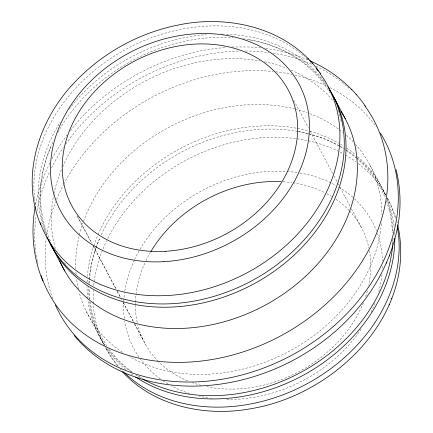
<?xml version="1.0" encoding="UTF-8"?>
<svg xmlns="http://www.w3.org/2000/svg" width="433" height="433" viewBox="0 0 433 433"><rect width="100%" height="100%" fill="white"/><g stroke="black" fill="none" stroke-linecap="round" stroke-linejoin="round"><path stroke-width="0.32" stroke-dasharray="2.17 1.62" d="M89.279 283.296L89.436 280.357M392.325 245.138L392.601 239.584M89.485 279.74L90.535 269.954L91.688 263.562L95.888 248.288M35.636 204.398L37.66 195.229L42.115 180.88L45.07 173.319L49.914 162.808M96.094 247.665L99.281 239.162L99.054 239.703M50.282 147.978L50.509 147.436L46.012 159.831L42.916 171.841L40.994 184.301L40.388 196.495L41.086 208.468L43.067 220.116L46.369 231.471L50.607 241.582M51.96 158.754L59.575 145.694L67.212 134.712M70.357 130.587L79.228 119.984L85.052 113.776C116.369 81.756 157.498 59.51 201.41 50.726L209.799 49.232L226.064 47.327M232.126 46.986L250.128 46.964L260.579 47.809M265.748 48.393L273.845 49.698C285.482 51.879 296.946 55.148 307.82 59.862M298.629 131.562L298.234 131.486L308.415 133.765M249.857 39.836L249.462 39.76L262.203 42.688L274.176 46.667L285.607 51.754L296.237 57.86L306.093 65.02L314.748 72.901L322.553 81.821L329.226 91.509M309.054 133.927L322.942 138.392L328.826 140.833L338.763 145.851M143.166 378.945L138.371 376.115M340.262 146.69L342.893 148.297M346.01 150.278L356.262 157.964M132.271 372.012L124.742 366.139L120.309 362.102L116.136 357.847L109.105 349.35M356.77 158.402L363.514 164.627L367.649 169.087L374.718 178.179L380.807 188.225L385.43 198.303M64.42 262.766L65.724 264.254M120.255 369.289L121.126 370.285M117.294 365.728L111.032 357.084L105.603 347.764M106.848 346.14L99.655 333.892L95.141 323.191L91.872 311.971L90.14 302.164M329.15 91.395L331.402 95.363M369.717 164.713L381.04 186.006M382.777 189.286L385.89 195.131M293.79 100.359L308.356 127.757M310.255 131.329L332.744 173.622M334.011 176.004L337.81 183.148M338.124 183.744L338.758 184.934M340.024 187.321L350.162 206.379M351.428 208.76L361.56 227.823M77.085 215.677L91.655 243.075M93.236 246.052L116.039 288.935M117.305 291.317L121.105 298.467M121.424 299.062L122.057 300.253M123.324 302.635L134.409 323.483M134.723 324.079L143.588 340.755M77.631 216.722L91.563 242.929M93.463 246.501L115.947 288.789M117.213 291.171L120.385 297.13M123.232 302.488L134.317 323.337M134.636 323.933L145.721 344.776M86.356 311.527L104.05 344.836M395.578 217.16L391.026 205.366L387.134 197.475A159.582 127.113 -28 0 1 395.697 219.563M386.507 201.248L389.251 210.01M337.962 110.144L338.833 112.612M396.872 221.609L397.24 222.876M339.201 113.874L340.49 118.29M389.218 209.875L391.556 221.566L392.542 232.792M340.749 119.443L341.523 122.799M89.799 299.517L89.166 288.216M349.463 210.866A122.756 97.782 -28 0 1 368.911 248.012M369.43 250.604A122.756 97.782 -28 0 1 368.71 285.379M367.395 290.808A122.756 97.782 -28 0 1 365.571 296.827M363.363 302.808A122.756 97.782 -28 0 1 205.567 386.425M201.226 385.386A122.756 97.782 -28 0 1 192.214 382.61M187.592 380.824A122.756 97.782 -28 0 1 158.792 361.869M158.321 361.398A122.756 97.782 -28 0 1 137.797 324.837M137.207 322.271A122.756 97.782 -28 0 1 135.388 305.032M135.388 303.847A122.756 97.782 -28 0 1 135.41 302.656M135.426 302.061A122.756 97.782 -28 0 1 135.859 295.474M135.989 294.272A122.756 97.782 -28 0 1 145.131 262.463M145.964 260.704A122.756 97.782 -28 0 1 150.289 252.58M283.187 181.757A122.756 97.782 -28 0 1 291.701 182.607M292.989 182.791A122.756 97.782 -28 0 1 325.259 192.847M326.872 193.686A122.756 97.782 -28 0 1 331.57 196.365M336.051 199.288A122.756 97.782 -28 0 1 349.009 210.384M355.401 144.216A159.582 127.113 -28 0 1 381.727 214.405M381.338 223.715A159.582 127.113 -28 0 1 287.81 351.98A159.582 127.113 -28 0 1 129.37 356.646M122.512 352.386A159.582 127.113 -28 0 1 79.217 292.394M78.427 289.168A159.582 127.113 -28 0 1 76.56 278.63M76.046 273.661A159.582 127.113 -28 0 1 75.916 271.837M75.764 268.779A159.582 127.113 -28 0 1 82.914 223.206M83.58 221.339A159.582 127.113 -28 0 1 294.694 108.959M295.338 109.121A159.582 127.113 -28 0 1 307.241 112.721M309.676 113.608A159.582 127.113 -28 0 1 338.433 128.958M339.423 129.684A159.582 127.113 -28 0 1 342.806 132.298M346.368 135.296A159.582 127.113 -28 0 1 353.599 142.257M354.4 198.752A135.031 107.557 -28 0 1 376.569 231.19M377.441 233.544A135.031 107.557 -28 0 1 382.528 261.002M382.55 266.219A135.031 107.557 -28 0 1 382.42 269.499M381.982 274.782A135.031 107.557 -28 0 1 378.794 291.517M374.913 303.252A135.031 107.557 -28 0 1 370.588 313.086M361.138 329.318A135.031 107.557 -28 0 1 225.117 399.442M211.58 398.398A135.031 107.557 -28 0 1 210.314 398.23M207.797 397.857A135.031 107.557 -28 0 1 199.142 396.168M189.6 393.527A135.031 107.557 -28 0 1 171.354 385.771M167.901 383.817A135.031 107.557 -28 0 1 163.458 381.024M160.253 378.794A135.031 107.557 -28 0 1 140.427 359.146M138.971 357.101A135.031 107.557 -28 0 1 124.731 321.145M124.374 318.612A135.031 107.557 -28 0 1 123.708 302.429M123.773 301.119A135.031 107.557 -28 0 1 124.531 293.19M124.818 291.198A135.031 107.557 -28 0 1 134.106 260.693M134.641 259.54A135.031 107.557 -28 0 1 139.047 250.999M140.011 249.311A135.031 107.557 -28 0 1 286.603 171.436M287.252 171.484A135.031 107.557 -28 0 1 297.455 172.615M299.961 173.021A135.031 107.557 -28 0 1 336.003 185.481M338.855 187.137A135.031 107.557 -28 0 1 352.976 197.47M357.69 156.589A159.582 127.113 -28 0 1 385.949 196.777M387.091 199.867A159.582 127.113 -28 0 1 392.975 231.395M393.018 238.172A159.582 127.113 -28 0 1 392.709 244.385M140.693 377.939A159.582 127.113 -28 0 1 135.908 375.032M131.302 371.931A159.582 127.113 -28 0 1 106.875 347.997M104.97 345.307A159.582 127.113 -28 0 1 87.964 300.589M87.72 298.586A159.582 127.113 -28 0 1 87.011 286.381M87.076 282.056A159.582 127.113 -28 0 1 87.222 278.949M87.396 276.454A159.582 127.113 -28 0 1 93.604 246.372M93.809 245.749A159.582 127.113 -28 0 1 97.831 235.195M98.096 234.578A159.582 127.113 -28 0 1 308.577 130.918M309.849 131.264A159.582 127.113 -28 0 1 338.822 143.215M340.446 144.157A159.582 127.113 -28 0 1 343.629 146.1M346.736 148.129A159.582 127.113 -28 0 1 355.639 154.835M356.862 157.677A159.582 127.113 -28 0 1 385.933 195.792M386.961 198.217A159.582 127.113 -28 0 1 394.122 226.491M394.604 232.223A159.582 127.113 -28 0 1 394.772 236.51M133.045 375.205A159.582 127.113 -28 0 1 130.566 373.398M125.9 369.69A159.582 127.113 -28 0 1 106.339 348.035M104.894 345.837A159.582 127.113 -28 0 1 89.458 301.861M89.16 298.84A159.582 127.113 -28 0 1 88.77 287.187M88.895 283.469A159.582 127.113 -28 0 1 89.138 279.729M89.193 279.106A159.582 127.113 -28 0 1 95.763 248.401M95.98 247.773A159.582 127.113 -28 0 1 100.11 237.241M101.208 234.778A159.582 127.113 -28 0 1 308.404 133.689M309.043 133.851A159.582 127.113 -28 0 1 338.925 145.58M339.472 145.883A159.582 127.113 -28 0 1 343.261 148.07M343.791 148.389A159.582 127.113 -28 0 1 345.372 149.374M346.416 150.04A159.582 127.113 -28 0 1 356.343 157.249M124.282 372.472A159.582 127.113 -28 0 1 121.467 369.62M118.333 366.177A159.582 127.113 -28 0 1 105.273 347.212M103.774 344.289A159.582 127.113 -28 0 1 93.295 303.982M93.263 303.376A159.582 127.113 -28 0 1 93.317 290.413M93.723 285.423A159.582 127.113 -28 0 1 94.085 282.294M94.167 281.666A159.582 127.113 -28 0 1 106.659 240.634M107.747 238.421A159.582 127.113 -28 0 1 338.243 151.166M339.943 152.01A159.582 127.113 -28 0 1 343.277 153.769M345.464 154.992A159.582 127.113 -28 0 1 355.85 161.715M358.302 163.55A159.582 127.113 -28 0 1 385.873 195.164M44.751 231.422A159.582 127.113 -28 0 1 60.214 122.155M69.285 109.056A159.582 127.113 -28 0 1 206.113 34.618M221.474 34.072A159.582 127.113 -28 0 1 223.374 34.099M226.535 34.196A159.582 127.113 -28 0 1 325.378 83.082M46.726 235.314A159.582 127.113 -28 0 1 46.044 233.457M45.828 232.835A159.582 127.113 -28 0 1 53.535 140.72M57.811 132.46A159.582 127.113 -28 0 1 233.295 37.758M243.189 38.781A159.582 127.113 -28 0 1 327.5 86.898M52.815 298.678A184.133 146.668 -28 0 1 46.266 238.312M46.618 235.687A184.133 146.668 -28 0 1 55.63 201.865M56.577 199.483A184.133 146.668 -28 0 1 63.397 184.761M63.7 184.177A184.133 146.668 -28 0 1 273.136 71.532M275.751 71.808A184.133 146.668 -28 0 1 291.772 74.379M294.9 75.066A184.133 146.668 -28 0 1 326.412 85.902M329.989 87.655A184.133 146.668 -28 0 1 376.293 126.907M55.359 248.45A159.582 127.113 -28 0 1 53.6 195.516M53.984 193.632A159.582 127.113 -28 0 1 61.605 169.271M62.661 166.808A159.582 127.113 -28 0 1 259.854 60.896M264.471 61.767A159.582 127.113 -28 0 1 286.494 68.203M291.241 70.151A159.582 127.113 -28 0 1 333.616 101.365M35.441 204.657A159.582 127.113 -28 0 1 34.672 199.342M34.591 198.671A159.582 127.113 -28 0 1 128.385 47.971A159.582 127.113 -28 0 1 305.07 57.118M306.066 58.017A159.582 127.113 -28 0 1 308.031 59.846M310.407 62.195A159.582 127.113 -28 0 1 311.332 63.153M37.747 263.448A184.133 146.668 -28 0 1 37.346 261.602M37.222 260.985A184.133 146.668 -28 0 1 36.859 259.129M36.529 257.262A184.133 146.668 -28 0 1 36.264 215.374M37.032 210.763A184.133 146.668 -28 0 1 49.757 171.544M51.462 168.02A184.133 146.668 -28 0 1 63.456 147.409M65.746 144.075A184.133 146.668 -28 0 1 240.028 51.024M245.419 50.98A184.133 146.668 -28 0 1 269.196 52.637M273.066 53.205A184.133 146.668 -28 0 1 312.317 64.587M315.96 66.249A184.133 146.668 -28 0 1 346.893 86.373M347.369 86.795A184.133 146.668 -28 0 1 350.183 89.355"/><path stroke-width="0.65" d="M35.279 206.362L34.613 210.205C30.911 233.993 33.536 258.837 42.921 281.06M79.223 341.285C90.632 353.512 104.456 363.395 119.53 370.605L120.044 370.859C131.307 376.174 143.22 380.044 155.409 382.583L155.885 382.68C261.483 403.361 382.426 328.836 398.847 219.785C401.028 203.082 400.222 185.957 396.033 169.617M122.436 371.785C154.5 406.701 206.048 417.06 251.34 408.628L251.595 408.579C334.752 394.809 417.672 314.277 397.705 224.873M386.447 263.221L386.631 262.788M389.386 256.152L389.576 255.697M389.083 304.87L389.262 304.437M391.627 298.754L391.816 298.299M309.671 60.631L316.242 63.759C335.829 73.583 353.057 88.186 365.484 106.274M319.884 72.825L320.35 73.464C289.764 28.41 229.252 14.116 178.169 25.049L177.925 25.098C139.94 32.697 104.364 51.938 77.269 79.634L77.085 79.818C40.117 116.499 19.436 175.073 40.81 224.938M351.428 89.23L351.91 89.755M356.11 94.286L356.603 94.816M308.042 58.542L308.523 59.067M312.101 62.92L312.588 63.451M74.2 335.575L78.736 340.76M316.377 68.041L316.842 68.679M334.011 97.56L345.328 118.853M50.645 244.374L64.733 270.896M320.252 73.821A159.582 127.113 -28 0 1 249.781 271.312A159.582 127.113 -28 0 1 42.353 228.126M42.093 227.52A159.582 127.113 -28 0 1 40.172 222.611M316.615 69.118A159.582 127.113 -28 0 1 318.271 71.18M327.954 86.903A159.582 127.113 -28 0 1 251.237 281.082A159.582 127.113 -28 0 1 46.97 236.921M331.088 92.413A159.582 127.113 -28 0 1 251.151 285.32A159.582 127.113 -28 0 1 48.447 239.595M329.697 90.178A159.582 127.113 -28 0 1 330.401 91.293M342.411 113.706A159.582 127.113 -28 0 1 262.474 306.613A159.582 127.113 -28 0 1 59.77 260.888M341.02 111.47A159.582 127.113 -28 0 1 342.07 113.143M364.748 105.739A184.133 146.668 -28 0 1 280.378 336.057A184.133 146.668 -28 0 1 41.936 277.851M41.725 277.266A184.133 146.668 -28 0 1 41.113 275.496M380.428 133.12A184.133 146.668 -28 0 1 290.142 356.078A184.133 146.668 -28 0 1 55.392 305.011M392.612 245.635A159.582 127.113 -28 0 1 300.442 372.575A159.582 127.113 -28 0 1 143.426 379.46M394.793 238.356A159.582 127.113 -28 0 1 301.855 376.023A159.582 127.113 -28 0 1 135.578 376.954M397.413 227.368A159.582 127.113 -28 0 1 306.104 384.271A159.582 127.113 -28 0 1 124.758 372.937M150.965 251.432A122.756 97.782 -28 0 1 281.196 181.644M165.292 251.308A122.756 97.782 -28 0 0 288.405 90.232A122.756 97.782 -28 0 0 86.113 101.598A122.756 97.782 -28 0 0 165.292 251.308M163.831 261.667A135.031 107.557 -28 0 0 299.252 84.484A135.031 107.557 -28 0 0 76.728 96.987A135.031 107.557 -28 0 0 163.831 261.667"/></g></svg>
